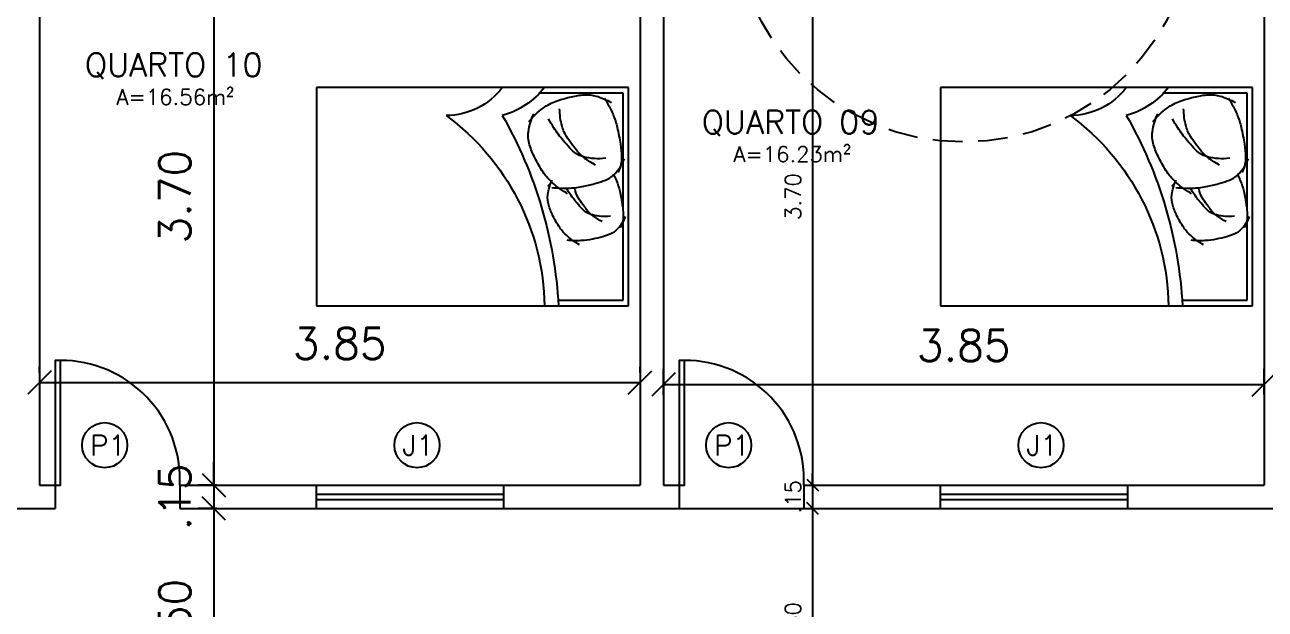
# Model space of a CAD drawing. Header units: millimetres. Extents: x 45003 to 46969, y 6653 to 6979.
# Drawn here: x 45048.42 to 45056.37, y 6872.59 to 6876.34 of the extents above; entities that cross this region are included whole.
import ezdxf

# ---------------------------------------------------------------- set-up
doc = ezdxf.new("R2010")
doc.units = ezdxf.units.MM
doc.linetypes.add('HIDDEN', pattern=[9.525, 6.35, -3.175])
for name, color, linetype in [('ARQ-ALVENARIA', 4, 'Continuous'), ('ARQ-COTAS', 30, 'Continuous'), ('ARQ-ESQ-01', 1, 'Continuous'), ('ARQ-ESQ-02', 2, 'Continuous'), ('ARQ-MÓVEIS', 170, 'Continuous'), ('ARQ-PENA-02', 2, 'Continuous'), ('ARQ-PENA-FINA-CINZA', 8, 'Continuous'), ('ARQ-PROJ-01', 1, 'HIDDEN'), ('ARQ-TEXTO2', 2, 'Continuous'), ('ARQ-TEXTO3', 3, 'Continuous')]:
    doc.layers.add(name, color=color, linetype=linetype)
doc.styles.add('ROMANS', font='romans.shx')
doc.styles.add('Romans_Anot', font='romans.shx')
doc.dimstyles.new('Escala 1-100', dxfattribs={"dimtxt": 0.2, "dimasz": 0.15, "dimexe": 0.1, "dimexo": 0.2, "dimgap": 0.15, "dimtad": 1, "dimzin": 4, "dimdsep": 46, "dimtxsty": 'Romans_Anot', "dimblk": 'OBLIQUE', "dimcen": 0.25, "dimclrd": 256, "dimclre": 256, "dimclrt": 2, "dimadec": 0, "dimazin": 0, "dimtfac": 1, "dimtix": 1, "dimtmove": 2, "dimatfit": 3, "dimfxl": 0, "dimlwd": -1, "dimlwe": -1, "dimarcsym": 0})
doc.dimstyles.new('Escala 1-50', dxfattribs={"dimscale": 0.5, "dimtxt": 0.2, "dimasz": 0.15, "dimexe": 0.1, "dimexo": 0.2, "dimgap": 0.15, "dimtad": 1, "dimzin": 4, "dimdsep": 46, "dimtxsty": 'Romans_Anot', "dimblk": 'OBLIQUE', "dimcen": 0.25, "dimclrd": 256, "dimclre": 256, "dimclrt": 2, "dimadec": 0, "dimazin": 0, "dimtfac": 1, "dimtix": 1, "dimtmove": 2, "dimatfit": 3, "dimfxl": 0, "dimlwd": -1, "dimlwe": -1, "dimarcsym": 0})

# ---------------------------------------------------------------- blocks, each defined once
blk = doc.blocks.new('CAMA-C')
for p, q in [((-0.6272, 1.0022), (0.7728, 1.0022)), ((-0.6272, -0.9978), (-0.6272, 1.0022)), ((-0.5912, 0.9662), (-0.0758, 0.9662)), ((-0.5912, 0.5504), (-0.5912, 0.9662)), ((-0.0188, 0.9662), (0.7368, 0.9662)), ((0.7368, 0.9662), (0.7368, 0.4315)), ((0.7728, 1.0022), (0.7728, -0.9978)), ((0.7728, -0.9978), (-0.6272, -0.9978))]:
    blk.add_line(p, q)
for points in [[(-0.2051, 0.6057, -0.034352), (-0.2075, 0.6977, -0.04249), (-0.1981, 0.7715, -0.015911), (-0.1821, 0.8357, -0.020937), (-0.1664, 0.8835, -0.121269), (-0.132, 0.9337, -0.080025), (-0.055, 0.9829)], [(0.2117, 0.9061, 0.014129), (0.1749, 0.9232, 0.04596), (0.1084, 0.945, 0.01901), (0.0199, 0.9616, 0.025886), (-0.0458, 0.968, 0.088683), (-0.0962, 0.9613, 0.020726), (-0.1275, 0.9499)], [(0.1306, 0.5103, -0.034352), (0.1276, 0.6237, -0.04249), (0.1392, 0.7148, -0.015911), (0.1589, 0.7939, -0.020937), (0.1783, 0.8529, -0.121269), (0.2207, 0.9148, -0.080025), (0.3158, 0.9756)], [(0.7047, 0.8477, 0.033461), (0.5993, 0.9019, 0.04596), (0.5172, 0.9287, 0.01901), (0.4082, 0.9493, 0.025886), (0.327, 0.9572, 0.088683), (0.2649, 0.9489, 0.020726), (0.2264, 0.9348)], [(-0.0525, 0.8853, 0.103492), (-0.0446, 0.7697, 0.14369), (0.0001, 0.6984, 0.007817), (0.0401, 0.664, 0.010698), (0.0703, 0.64, 0.020146), (0.1055, 0.6153, 0.007403), (0.1269, 0.602)], [(0.5543, 0.3618, 0.057152), (0.6403, 0.4534, 0.075208), (0.6853, 0.5378, 0.030275), (0.7135, 0.6362, 0.036967), (0.7256, 0.7192, 0.089016), (0.7177, 0.7933, 0.061822), (0.6753, 0.8914)], [(-0.0876, 0.8327, 0.040593), (-0.0514, 0.7753, 0.055645), (-0.0174, 0.7392, 0.015363), (0.0135, 0.7146, 0.01263), (0.0527, 0.6867, 0.082628), (0.1145, 0.6586, 0.010572), (0.1298, 0.6548)], [(0.3188, 0.8551, 0.103492), (0.3285, 0.7126, 0.14369), (0.3837, 0.6245, 0.007817), (0.4331, 0.5821, 0.010698), (0.4703, 0.5525, 0.020146), (0.5137, 0.5221, 0.015912), (0.5712, 0.4876)], [(0.2755, 0.7902, 0.040593), (0.3202, 0.7195, 0.055645), (0.3621, 0.675, 0.015363), (0.4002, 0.6445, 0.01263), (0.4486, 0.6101, 0.082628), (0.5248, 0.5754, 0.061291), (0.6361, 0.5597)], [(-0.2369, 0.6876, 0.050543), (-0.1814, 0.6097, 0.064376), (-0.125, 0.5601, 0.03352), (-0.0504, 0.5167, 0.039598), (0.0175, 0.4896, 0.109626), (0.0849, 0.484, 0.0754), (0.1787, 0.5116)], [(0.0913, 0.6112, 0.050543), (0.1598, 0.5152, 0.064376), (0.2294, 0.454, 0.03352), (0.3214, 0.4005, 0.039598), (0.4052, 0.367, 0.109626), (0.4883, 0.3601, 0.0754), (0.604, 0.3942)], [(0.1384, 0.4854, 0.020037), (0.1648, 0.5096, 0.075208)]]:
    blk.add_lwpolyline(points, format="xyb")
for centre, radius, start, end in [((-0.7728, -2.1884), 2.7445, 60.16037, 86.95887), ((-0.6505, -1.0792), 1.5416, 36.24325, 89.13368), ((1.0878, 0.0572), 0.5131, 127.87498, 164.74488), ((1.0428, -0.1678), 0.45, 126.8699, 180)]:
    blk.add_arc(centre, radius, start, end)
blk = doc.blocks.new('_Oblique')
at = {"color": 0, "linetype": 'ByBlock', "lineweight": -2}
blk.add_line((-0.5, -0.5), (0.5, 0.5), dxfattribs=at)
blk = doc.blocks.new('*D77')
at = {"layer": 'ARQ-COTAS', "transparency": 16777216}
for p, q in [((45049.7165, 6877.0893), (45049.5343, 6877.0893)), ((45049.6343, 6877.0893), (45049.6343, 6873.3893)), ((45049.654, 6873.3893), (45049.5343, 6873.3893))]:
    blk.add_line(p, q, dxfattribs=at)
at = {"layer": 'Defpoints', "color": 0, "transparency": 16777216}
for p in [(45049.9165, 6877.0893), (45049.6343, 6873.3893), (45049.854, 6873.3893)]:
    blk.add_point(p, dxfattribs=at)
at = {"layer": 'ARQ-COTAS', "transparency": 16777216, "xscale": 0.15, "yscale": 0.15, "zscale": 0.15}
for p, rotation in [((45049.6343, 6877.0893), 90), ((45049.6343, 6873.3893), 270)]:
    blk.add_blockref('_Oblique', p, dxfattribs=dict(at, rotation=rotation))
at = {"layer": 'ARQ-COTAS', "color": 2, "transparency": 16777216, "insert": (45049.3843, 6875.2393), "char_height": 0.2, "attachment_point": 5, "rotation": 90, "style": 'Romans_Anot'}
blk.add_mtext('3.70', dxfattribs=at)
blk = doc.blocks.new('*D78')
at = {"layer": 'ARQ-COTAS', "transparency": 16777216}
for p, q in [((45049.6343, 6873.3893), (45049.6343, 6873.5393)), ((45049.654, 6873.3893), (45049.5343, 6873.3893)), ((45049.6343, 6873.3893), (45049.6343, 6873.2393)), ((45049.654, 6873.2393), (45049.5343, 6873.2393)), ((45049.6343, 6873.2393), (45049.6343, 6873.0893))]:
    blk.add_line(p, q, dxfattribs=at)
at = {"layer": 'Defpoints', "color": 0, "transparency": 16777216}
for p in [(45049.854, 6873.3893), (45049.6343, 6873.2393), (45049.854, 6873.2393)]:
    blk.add_point(p, dxfattribs=at)
at = {"layer": 'ARQ-COTAS', "transparency": 16777216, "xscale": 0.15, "yscale": 0.15, "zscale": 0.15}
for p, rotation in [((45049.6343, 6873.3893), 270), ((45049.6343, 6873.2393), 90)]:
    blk.add_blockref('_Oblique', p, dxfattribs=dict(at, rotation=rotation))
at = {"layer": 'ARQ-COTAS', "color": 2, "transparency": 16777216, "insert": (45049.3843, 6873.3143), "char_height": 0.2, "attachment_point": 5, "rotation": 90, "style": 'Romans_Anot'}
blk.add_mtext('.15', dxfattribs=at)
blk = doc.blocks.new('*D79')
at = {"layer": 'ARQ-COTAS', "transparency": 16777216}
for p, q in [((45049.654, 6873.2393), (45049.5343, 6873.2393)), ((45049.6343, 6873.2393), (45049.6343, 6871.7393)), ((45049.6665, 6871.7393), (45049.5343, 6871.7393))]:
    blk.add_line(p, q, dxfattribs=at)
at = {"layer": 'Defpoints', "color": 0, "transparency": 16777216}
for p in [(45049.854, 6873.2393), (45049.6343, 6871.7393), (45049.8665, 6871.7393)]:
    blk.add_point(p, dxfattribs=at)
at = {"layer": 'ARQ-COTAS', "transparency": 16777216, "xscale": 0.15, "yscale": 0.15, "zscale": 0.15}
for p, rotation in [((45049.6343, 6873.2393), 90), ((45049.6343, 6871.7393), 270)]:
    blk.add_blockref('_Oblique', p, dxfattribs=dict(at, rotation=rotation))
at = {"layer": 'ARQ-COTAS', "color": 2, "transparency": 16777216, "insert": (45049.3843, 6872.4893), "char_height": 0.2, "attachment_point": 5, "rotation": 90, "style": 'Romans_Anot'}
blk.add_mtext('1.50', dxfattribs=at)
blk = doc.blocks.new('*D80')
at = {"layer": 'ARQ-COTAS', "transparency": 16777216}
for p, q in [((45048.5165, 6874.1106), (45048.5165, 6874.1477)), ((45052.3665, 6874.1106), (45052.3665, 6874.1477)), ((45048.5165, 6874.0477), (45052.3665, 6874.0477))]:
    blk.add_line(p, q, dxfattribs=at)
at = {"layer": 'Defpoints', "color": 0, "transparency": 16777216}
for p in [(45052.3665, 6874.0477), (45048.5165, 6873.9106), (45052.3665, 6873.9106)]:
    blk.add_point(p, dxfattribs=at)
at = {"layer": 'ARQ-COTAS', "transparency": 16777216, "xscale": 0.15, "yscale": 0.15, "zscale": 0.15, "rotation": 180}
blk.add_blockref('_Oblique', (45048.5165, 6874.0477), dxfattribs=at)
at = {"layer": 'ARQ-COTAS', "transparency": 16777216, "xscale": 0.15, "yscale": 0.15, "zscale": 0.15}
blk.add_blockref('_Oblique', (45052.3665, 6874.0477), dxfattribs=at)
at = {"layer": 'ARQ-COTAS', "color": 2, "transparency": 16777216, "insert": (45050.4415, 6874.2977), "char_height": 0.2, "attachment_point": 5, "style": 'Romans_Anot'}
blk.add_mtext('3.85', dxfattribs=at)
blk = doc.blocks.new('*D81')
at = {"layer": 'ARQ-COTAS', "transparency": 16777216}
for p, q in [((45052.5165, 6873.9704), (45052.5165, 6874.1345)), ((45056.3665, 6873.9704), (45056.3665, 6874.1345)), ((45052.5165, 6874.0345), (45056.3665, 6874.0345))]:
    blk.add_line(p, q, dxfattribs=at)
at = {"layer": 'Defpoints', "color": 0, "transparency": 16777216}
for p in [(45056.3665, 6874.0345), (45052.5165, 6873.7704), (45056.3665, 6873.7704)]:
    blk.add_point(p, dxfattribs=at)
at = {"layer": 'ARQ-COTAS', "transparency": 16777216, "xscale": 0.15, "yscale": 0.15, "zscale": 0.15, "rotation": 180}
blk.add_blockref('_Oblique', (45052.5165, 6874.0345), dxfattribs=at)
at = {"layer": 'ARQ-COTAS', "transparency": 16777216, "xscale": 0.15, "yscale": 0.15, "zscale": 0.15}
blk.add_blockref('_Oblique', (45056.3665, 6874.0345), dxfattribs=at)
at = {"layer": 'ARQ-COTAS', "color": 2, "transparency": 16777216, "insert": (45054.4415, 6874.2845), "char_height": 0.2, "attachment_point": 5, "style": 'Romans_Anot'}
blk.add_mtext('3.85', dxfattribs=at)
blk = doc.blocks.new('*D163')
at = {"layer": 'ARQ-COTAS', "transparency": 16777216}
for p, q in [((45053.6165, 6877.0893), (45053.4224, 6877.0893)), ((45053.4724, 6877.0893), (45053.4724, 6873.3893)), ((45053.5165, 6873.3893), (45053.5224, 6873.3893))]:
    blk.add_line(p, q, dxfattribs=at)
at = {"layer": 'Defpoints', "color": 0, "transparency": 16777216}
for p in [(45053.7165, 6877.0893), (45053.4165, 6873.3893), (45053.4724, 6873.3893)]:
    blk.add_point(p, dxfattribs=at)
at = {"layer": 'ARQ-COTAS', "transparency": 16777216, "xscale": 0.075, "yscale": 0.075, "zscale": 0.075}
for p, rotation in [((45053.4724, 6877.0893), 90), ((45053.4724, 6873.3893), 270)]:
    blk.add_blockref('_Oblique', p, dxfattribs=dict(at, rotation=rotation))
at = {"layer": 'ARQ-COTAS', "color": 2, "transparency": 16777216, "insert": (45053.3474, 6875.2393), "char_height": 0.1, "attachment_point": 5, "rotation": 90, "style": 'Romans_Anot'}
blk.add_mtext('3.70', dxfattribs=at)
blk = doc.blocks.new('*D164')
at = {"layer": 'ARQ-COTAS', "transparency": 16777216}
for p, q in [((45053.4724, 6873.3893), (45053.4724, 6873.4643)), ((45053.4724, 6873.3893), (45053.4724, 6873.2393)), ((45053.5165, 6873.3893), (45053.5224, 6873.3893)), ((45053.4724, 6873.2393), (45053.4724, 6873.1643)), ((45053.5165, 6873.2393), (45053.5224, 6873.2393))]:
    blk.add_line(p, q, dxfattribs=at)
at = {"layer": 'Defpoints', "color": 0, "transparency": 16777216}
for p in [(45053.4165, 6873.3893), (45053.4165, 6873.2393), (45053.4724, 6873.2393)]:
    blk.add_point(p, dxfattribs=at)
at = {"layer": 'ARQ-COTAS', "transparency": 16777216, "xscale": 0.075, "yscale": 0.075, "zscale": 0.075}
for p, rotation in [((45053.4724, 6873.3893), 270), ((45053.4724, 6873.2393), 90)]:
    blk.add_blockref('_Oblique', p, dxfattribs=dict(at, rotation=rotation))
at = {"layer": 'ARQ-COTAS', "color": 2, "transparency": 16777216, "insert": (45053.3474, 6873.3143), "char_height": 0.1, "attachment_point": 5, "rotation": 90, "style": 'Romans_Anot'}
blk.add_mtext('.15', dxfattribs=at)
blk = doc.blocks.new('*D165')
at = {"layer": 'ARQ-COTAS', "transparency": 16777216}
for p, q in [((45053.4724, 6873.2393), (45053.4724, 6871.7393)), ((45053.5165, 6873.2393), (45053.5224, 6873.2393)), ((45053.1634, 6871.7393), (45053.5224, 6871.7393))]:
    blk.add_line(p, q, dxfattribs=at)
at = {"layer": 'Defpoints', "color": 0, "transparency": 16777216}
for p in [(45053.4165, 6873.2393), (45053.0634, 6871.7393), (45053.4724, 6871.7393)]:
    blk.add_point(p, dxfattribs=at)
at = {"layer": 'ARQ-COTAS', "transparency": 16777216, "xscale": 0.075, "yscale": 0.075, "zscale": 0.075}
for p, rotation in [((45053.4724, 6873.2393), 90), ((45053.4724, 6871.7393), 270)]:
    blk.add_blockref('_Oblique', p, dxfattribs=dict(at, rotation=rotation))
at = {"layer": 'ARQ-COTAS', "color": 2, "transparency": 16777216, "insert": (45053.3474, 6872.4893), "char_height": 0.1, "attachment_point": 5, "rotation": 90, "style": 'Romans_Anot'}
blk.add_mtext('1.50', dxfattribs=at)

msp = doc.modelspace()

# ---------------------------------------------------------------- linework, layer by layer
at = {"layer": 'ARQ-ALVENARIA'}
for p, q in [((45048.5165, 6878.7393), (45048.5165, 6873.3893)), ((45052.5165, 6878.7393), (45052.5165, 6873.3893)), ((45052.3665, 6877.0893), (45052.3665, 6873.3893)), ((45056.3665, 6877.0893), (45056.3665, 6873.3893)), ((45048.5165, 6873.3893), (45048.6165, 6873.3893)), ((45048.6165, 6873.3893), (45048.6165, 6873.2393)), ((45049.4165, 6873.3893), (45050.2915, 6873.3893)), ((45049.4165, 6873.3893), (45049.4165, 6873.2393)), ((45050.2915, 6873.3893), (45050.2915, 6873.2393)), ((45051.4915, 6873.3893), (45052.3665, 6873.3893)), ((45051.4915, 6873.3893), (45051.4915, 6873.2393)), ((45052.5165, 6873.3893), (45052.6165, 6873.3893)), ((45052.6165, 6873.3893), (45052.6165, 6873.2393)), ((45053.4165, 6873.3893), (45054.2915, 6873.3893)), ((45053.4165, 6873.3893), (45053.4165, 6873.2393)), ((45054.2915, 6873.3893), (45054.2915, 6873.2393)), ((45055.4915, 6873.3893), (45056.3665, 6873.3893)), ((45055.4915, 6873.3893), (45055.4915, 6873.2393)), ((45048.3665, 6873.2393), (45048.6165, 6873.2393)), ((45049.4165, 6873.2393), (45050.2915, 6873.2393)), ((45051.4915, 6873.2393), (45052.6165, 6873.2393)), ((45053.4165, 6873.2393), (45054.2915, 6873.2393)), ((45055.4915, 6873.2393), (45056.6165, 6873.2393))]:
    msp.add_line(p, q, dxfattribs=at)
at = {"layer": 'ARQ-ESQ-01'}
for p, q in [((45050.2915, 6873.3893), (45051.4915, 6873.3893)), ((45054.2915, 6873.3893), (45055.4915, 6873.3893)), ((45050.2915, 6873.2393), (45051.4915, 6873.2393)), ((45054.2915, 6873.2393), (45055.4915, 6873.2393))]:
    msp.add_line(p, q, dxfattribs=at)
at = {"layer": 'ARQ-ESQ-01', "ltscale": 0.03}
for centre in [(45048.9346, 6873.6452), (45050.9367, 6873.6452), (45052.9346, 6873.6452), (45054.9367, 6873.6452)]:
    msp.add_circle(centre, 0.1447, dxfattribs=at)
at = {"layer": 'ARQ-ESQ-01'}
for centre in [(45048.6515, 6873.4235), (45052.6515, 6873.4235)]:
    msp.add_arc(centre, 0.7658, 357.43768, 90, dxfattribs=at)
at = {"layer": 'ARQ-ESQ-02'}
for points in [[(45048.6165, 6873.3893), (45048.6515, 6873.3893), (45048.6515, 6874.1893), (45048.6165, 6874.1893)], [(45052.6165, 6873.3893), (45052.6515, 6873.3893), (45052.6515, 6874.1893), (45052.6165, 6874.1893)]]:
    msp.add_lwpolyline(points, close=True, dxfattribs=at)
at = {"layer": 'ARQ-PENA-02', "ltscale": 0.025}
for p, q in [((45050.2915, 6873.3318), (45051.4915, 6873.3318)), ((45054.2915, 6873.3318), (45055.4915, 6873.3318)), ((45050.2915, 6873.2968), (45051.4915, 6873.2968)), ((45054.2915, 6873.2968), (45055.4915, 6873.2968))]:
    msp.add_line(p, q, dxfattribs=at)
at = {"layer": 'ARQ-PENA-FINA-CINZA'}
msp.add_line((45052.6165, 6873.2393), (45053.4165, 6873.2393), dxfattribs=at)
at = {"layer": 'ARQ-PROJ-01', "ltscale": 0.03}
msp.add_circle((45054.4415, 6877.0643), 1.475, dxfattribs=at)

# ---------------------------------------------------------------- block references
at = {"layer": 'ARQ-MÓVEIS', "xscale": -1, "rotation": 270}
for p in [(45051.2914, 6875.1665), (45055.2914, 6875.1665)]:
    msp.add_blockref('CAMA-C', p, dxfattribs=at)

# ---------------------------------------------------------------- texts
at = {"layer": 'ARQ-TEXTO2', "char_height": 0.1, "attachment_point": 1, "style": 'ROMANS'}
for s, insert in [('A=16.56m²', (45049.0103, 6875.9284)), ('A=16.23m²', (45052.9648, 6875.5613))]:
    msp.add_mtext(s, dxfattribs=dict(at, insert=insert))
at = {"layer": 'ARQ-TEXTO2', "char_height": 0.13, "width": 0.199395, "attachment_point": 1, "style": 'ROMANS'}
for s, insert in [('P1', (45048.8418, 6873.7095)), ('J1', (45050.8439, 6873.7095)), ('P1', (45052.8418, 6873.7095)), ('J1', (45054.8439, 6873.7095))]:
    msp.add_mtext(s, dxfattribs=dict(at, insert=insert))
at = {"layer": 'ARQ-TEXTO3', "insert": (45049.3774, 6876.0773), "char_height": 0.15, "width": 1.807359, "attachment_point": 5, "style": 'ROMANS'}
msp.add_mtext('QUARTO 10', dxfattribs=at)
at = {"layer": 'ARQ-TEXTO3', "insert": (45053.3319, 6875.7102), "char_height": 0.15, "attachment_point": 5, "style": 'ROMANS'}
msp.add_mtext('QUARTO 09', dxfattribs=at)

# ---------------------------------------------------------------- dimensions: what is measured, and where the dimension line sits
at = {"layer": 'ARQ-COTAS'}
for base, p1, p2, dimstyle, picture, middle in [((45049.6343, 6873.3893), (45049.9165, 6877.0893), (45049.854, 6873.3893), 'Escala 1-100', '*D77', (45049.3843, 6875.2393)), ((45053.4724, 6873.3893), (45053.7165, 6877.0893), (45053.4165, 6873.3893), 'Escala 1-50', '*D163', (45053.3474, 6875.2393)), ((45049.6343, 6873.2393), (45049.854, 6873.3893), (45049.854, 6873.2393), 'Escala 1-100', '*D78', (45049.3843, 6873.3143)), ((45053.4724, 6873.2393), (45053.4165, 6873.3893), (45053.4165, 6873.2393), 'Escala 1-50', '*D164', (45053.3474, 6873.3143)), ((45049.6343, 6871.7393), (45049.854, 6873.2393), (45049.8665, 6871.7393), 'Escala 1-100', '*D79', (45049.3843, 6872.4893)), ((45053.4724, 6871.7393), (45053.4165, 6873.2393), (45053.0634, 6871.7393), 'Escala 1-50', '*D165', (45053.3474, 6872.4893))]:
    dim = msp.add_linear_dim(base=base, p1=p1, p2=p2, angle=90, dimstyle=dimstyle, dxfattribs=at)
    dim.commit()
    dim.dimension.update_dxf_attribs({"geometry": picture, "text_midpoint": middle})
for p1, p2, distance, picture, middle in [((45048.5165, 6873.9106), (45052.3665, 6873.9106), 0.1371, '*D80', (45050.4415, 6874.2977)), ((45052.5165, 6873.7704), (45056.3665, 6873.7704), 0.2641, '*D81', (45054.4415, 6874.2845))]:
    dim = msp.add_aligned_dim(p1=p1, p2=p2, distance=distance, dimstyle='Escala 1-100', dxfattribs=at)
    dim.commit()
    dim.dimension.update_dxf_attribs({"geometry": picture, "text_midpoint": middle})

doc.saveas('drawing.dxf')
